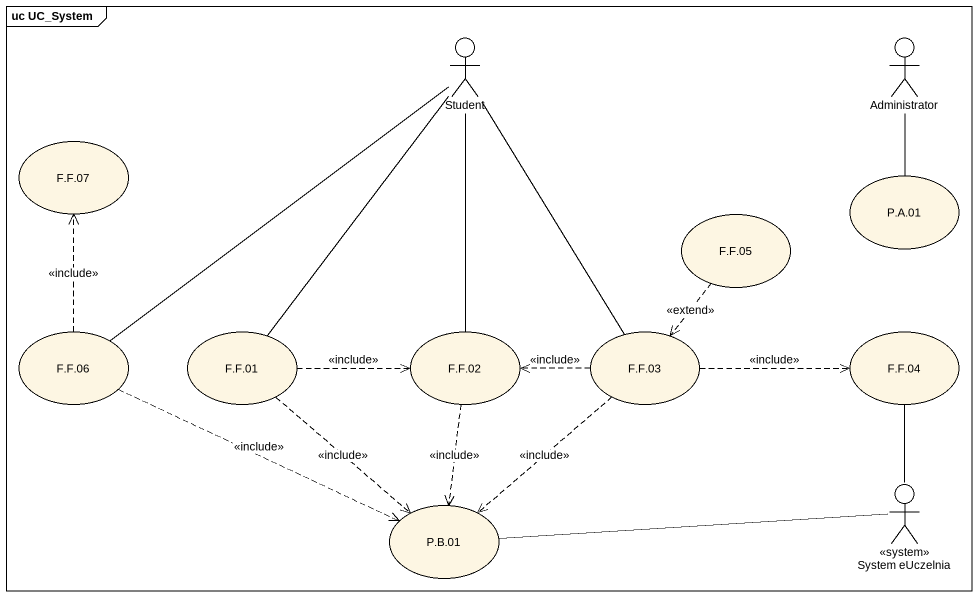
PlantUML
@startuml
mainframe uc UC_System
actor Student
actor Administrator
usecase "F.F.07" as F_F_07
usecase "P.A.01" as P_A_01
usecase "F.F.05" as F_F_05
usecase "F.F.06" as F_F_06
usecase "F.F.01" as F_F_01
usecase "F.F.02" as F_F_02
usecase "F.F.03" as F_F_03
usecase "F.F.04" as F_F_04
actor "System eUczelnia" as System_eUczelnia <<system>>
usecase "P.B.01" as P_B_01
Student -- F_F_06
Student -- F_F_01
Student -- F_F_02
Student -- F_F_03
Administrator -- P_A_01
F_F_05 ..> F_F_03 : <<extend>>
F_F_06 .up.> F_F_07 : <<include>>
F_F_06 .right.> P_B_01 : <<include>>
F_F_01 .right.> F_F_02 : <<include>>
F_F_01 ..> P_B_01 : <<include>>
F_F_02 ..> P_B_01 : <<include>>
F_F_03 .left.> F_F_02 : <<include>>
F_F_03 .right.> F_F_04 : <<include>>
F_F_03 ..> P_B_01 : <<include>>
System_eUczelnia -up- F_F_04
System_eUczelnia -left- P_B_01
@enduml
